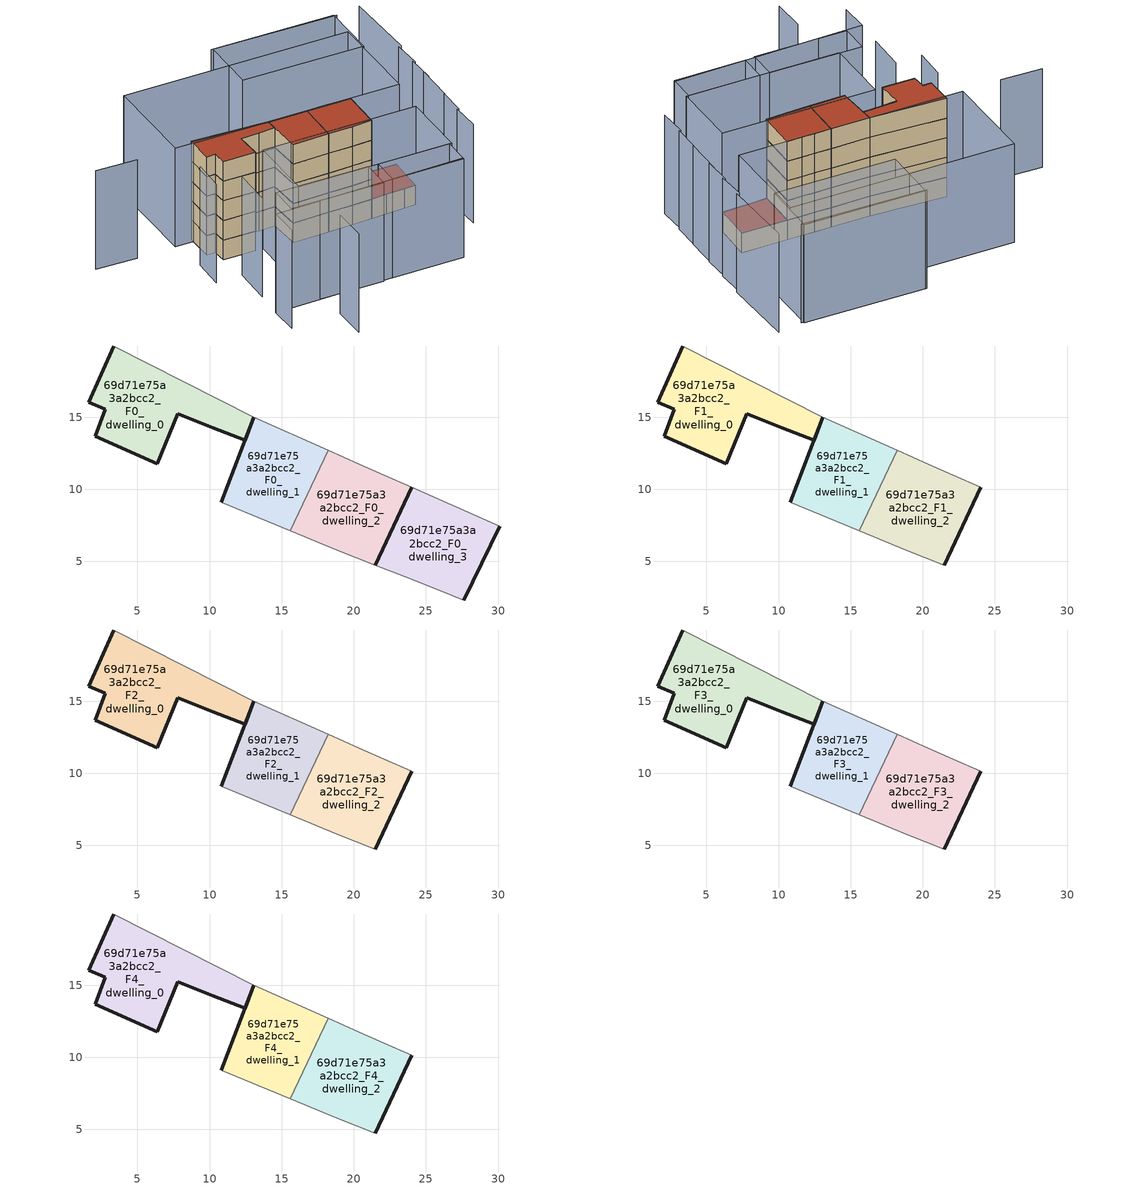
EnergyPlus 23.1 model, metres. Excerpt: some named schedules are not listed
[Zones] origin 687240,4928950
69d71e75a3a2bcc2_F0_dwelling_0
 floor ground (EU_floor_Construction): 12.45,13.39 13.06,14.98 3.34,19.93 1.61,16.03 2.76,15.55 2.08,13.68 6.35,11.76 7.78,15.24 10.21,14.28 z0
 wall outside (EU_wall_Construction): 13.06,14.98 12.45,13.39 10.21,14.28 7.78,15.24 6.35,11.76 2.08,13.68 2.76,15.55 1.61,16.03 3.34,19.93 z0:3
 wall adiabatic (EU_wall_Construction): 3.34,19.93 13.06,14.98 z0:3
69d71e75a3a2bcc2_F0_dwelling_1
 floor ground (EU_floor_Construction): 15.61,7.12 18.21,12.7 13.06,14.98 10.82,9.11 z0
 wall outside (EU_wall_Construction): 10.82,9.11 13.06,14.98 z0:3
 wall adiabatic (EU_wall_Construction): 13.06,14.98 18.21,12.7 / 15.61,7.12 10.82,9.11 z0:3
 wall to 69d71e75a3a2bcc2_F0_dwelling_2 (EU_wall_Construction): 18.21,12.7 15.61,7.12 z0:3
69d71e75a3a2bcc2_F0_dwelling_2
 floor ground (EU_floor_Construction): 21.49,4.73 24.01,10.13 22.12,10.96 20.37,11.75 18.21,12.7 15.61,7.12 18.86,5.76 z0
 wall outside (EU_wall_Construction): 24.01,10.13 21.49,4.73 z0:3
 wall adiabatic (EU_wall_Construction): 21.49,4.73 18.86,5.76 15.61,7.12 / 18.21,12.7 20.37,11.75 22.12,10.96 24.01,10.13 z0:3
69d71e75a3a2bcc2_F0_dwelling_3
 floor ground (EU_floor_Construction): 27.62,2.33 30.12,7.42 24.01,10.13 21.49,4.73 23.55,3.92 26.08,2.92 z0
 wall outside (EU_wall_Construction): 30.12,7.42 27.62,2.33 / 21.49,4.73 24.01,10.13 z0:3
 wall adiabatic (EU_wall_Construction): 24.01,10.13 30.12,7.42 / 27.62,2.33 26.08,2.92 23.55,3.92 21.49,4.73 z0:3
 roof outside (EU_roof_Construction): 30.12,7.42 27.62,2.33 26.08,2.92 23.55,3.92 21.49,4.73 24.01,10.13 z3
69d71e75a3a2bcc2_F1_dwelling_0
 floor to 69d71e75a3a2bcc2_F0_dwelling_0 (EU_floor_Construction): 12.45,13.39 13.06,14.98 3.34,19.93 1.61,16.03 2.76,15.55 2.08,13.68 6.35,11.76 7.78,15.24 10.21,14.28 z3
 wall outside (EU_wall_Construction): 13.06,14.98 12.45,13.39 10.21,14.28 7.78,15.24 6.35,11.76 2.08,13.68 2.76,15.55 1.61,16.03 3.34,19.93 z3:6
 wall adiabatic (EU_wall_Construction): 3.34,19.93 13.06,14.98 z3:6
69d71e75a3a2bcc2_F1_dwelling_1
 floor to 69d71e75a3a2bcc2_F0_dwelling_1 (EU_floor_Construction): 15.61,7.12 18.21,12.7 13.06,14.98 10.82,9.11 z3
 wall outside (EU_wall_Construction): 10.82,9.11 13.06,14.98 z3:6
 wall adiabatic (EU_wall_Construction): 13.06,14.98 18.21,12.7 / 15.61,7.12 10.82,9.11 z3:6
 wall to 69d71e75a3a2bcc2_F1_dwelling_2 (EU_wall_Construction): 18.21,12.7 15.61,7.12 z3:6
69d71e75a3a2bcc2_F1_dwelling_2
 floor to 69d71e75a3a2bcc2_F0_dwelling_2 (EU_floor_Construction): 21.49,4.73 24.01,10.13 22.12,10.96 20.37,11.75 18.21,12.7 15.61,7.12 18.86,5.76 z3
 wall outside (EU_wall_Construction): 24.01,10.13 21.49,4.73 z3:6
 wall adiabatic (EU_wall_Construction): 21.49,4.73 18.86,5.76 15.61,7.12 / 18.21,12.7 20.37,11.75 22.12,10.96 24.01,10.13 z3:6
69d71e75a3a2bcc2_F2_dwelling_0
 floor to 69d71e75a3a2bcc2_F1_dwelling_0 (EU_floor_Construction): 12.45,13.39 13.06,14.98 3.34,19.93 1.61,16.03 2.76,15.55 2.08,13.68 6.35,11.76 7.78,15.24 10.21,14.28 z6
 wall outside (EU_wall_Construction): 13.06,14.98 12.45,13.39 10.21,14.28 7.78,15.24 6.35,11.76 2.08,13.68 2.76,15.55 1.61,16.03 3.34,19.93 z6:9
 wall adiabatic (EU_wall_Construction): 3.34,19.93 13.06,14.98 z6:9
69d71e75a3a2bcc2_F2_dwelling_1
 floor to 69d71e75a3a2bcc2_F1_dwelling_1 (EU_floor_Construction): 15.61,7.12 18.21,12.7 13.06,14.98 10.82,9.11 z6
 wall outside (EU_wall_Construction): 10.82,9.11 13.06,14.98 z6:9
 wall adiabatic (EU_wall_Construction): 13.06,14.98 18.21,12.7 / 15.61,7.12 10.82,9.11 z6:9
 wall to 69d71e75a3a2bcc2_F2_dwelling_2 (EU_wall_Construction): 18.21,12.7 15.61,7.12 z6:9
69d71e75a3a2bcc2_F2_dwelling_2
 floor to 69d71e75a3a2bcc2_F1_dwelling_2 (EU_floor_Construction): 21.49,4.73 24.01,10.13 22.12,10.96 20.37,11.75 18.21,12.7 15.61,7.12 18.86,5.76 z6
 wall outside (EU_wall_Construction): 24.01,10.13 21.49,4.73 z6:9
 wall adiabatic (EU_wall_Construction): 21.49,4.73 18.86,5.76 15.61,7.12 / 18.21,12.7 20.37,11.75 22.12,10.96 24.01,10.13 z6:9
69d71e75a3a2bcc2_F3_dwelling_0
 floor to 69d71e75a3a2bcc2_F2_dwelling_0 (EU_floor_Construction): 12.45,13.39 13.06,14.98 3.34,19.93 1.61,16.03 2.76,15.55 2.08,13.68 6.35,11.76 7.78,15.24 10.21,14.28 z9
 wall outside (EU_wall_Construction): 13.06,14.98 12.45,13.39 10.21,14.28 7.78,15.24 6.35,11.76 2.08,13.68 2.76,15.55 1.61,16.03 3.34,19.93 z9:12
 wall adiabatic (EU_wall_Construction): 3.34,19.93 13.06,14.98 z9:12
69d71e75a3a2bcc2_F3_dwelling_1
 floor to 69d71e75a3a2bcc2_F2_dwelling_1 (EU_floor_Construction): 15.61,7.12 18.21,12.7 13.06,14.98 10.82,9.11 z9
 wall outside (EU_wall_Construction): 10.82,9.11 13.06,14.98 z9:12
 wall adiabatic (EU_wall_Construction): 13.06,14.98 18.21,12.7 / 15.61,7.12 10.82,9.11 z9:12
 wall to 69d71e75a3a2bcc2_F3_dwelling_2 (EU_wall_Construction): 18.21,12.7 15.61,7.12 z9:12
69d71e75a3a2bcc2_F3_dwelling_2
 floor to 69d71e75a3a2bcc2_F2_dwelling_2 (EU_floor_Construction): 21.49,4.73 24.01,10.13 22.12,10.96 20.37,11.75 18.21,12.7 15.61,7.12 18.86,5.76 z9
 wall outside (EU_wall_Construction): 24.01,10.13 21.49,4.73 z9:12
 wall adiabatic (EU_wall_Construction): 21.49,4.73 18.86,5.76 15.61,7.12 / 18.21,12.7 20.37,11.75 22.12,10.96 24.01,10.13 z9:12
69d71e75a3a2bcc2_F4_dwelling_0
 floor to 69d71e75a3a2bcc2_F3_dwelling_0 (EU_floor_Construction): 12.45,13.39 13.06,14.98 3.34,19.93 1.61,16.03 2.76,15.55 2.08,13.68 6.35,11.76 7.78,15.24 10.21,14.28 z12
 wall outside (EU_wall_Construction): 13.06,14.98 12.45,13.39 10.21,14.28 7.78,15.24 6.35,11.76 2.08,13.68 2.76,15.55 1.61,16.03 3.34,19.93 z12:15
 wall adiabatic (EU_wall_Construction): 3.34,19.93 13.06,14.98 z12:15
 roof outside (EU_roof_Construction): 13.06,14.98 12.45,13.39 10.21,14.28 7.78,15.24 6.35,11.76 2.08,13.68 2.76,15.55 1.61,16.03 3.34,19.93 z15
69d71e75a3a2bcc2_F4_dwelling_1
 floor to 69d71e75a3a2bcc2_F3_dwelling_1 (EU_floor_Construction): 15.61,7.12 18.21,12.7 13.06,14.98 10.82,9.11 z12
 wall outside (EU_wall_Construction): 10.82,9.11 13.06,14.98 z12:15
 wall adiabatic (EU_wall_Construction): 13.06,14.98 18.21,12.7 / 15.61,7.12 10.82,9.11 z12:15
 wall to 69d71e75a3a2bcc2_F4_dwelling_2 (EU_wall_Construction): 18.21,12.7 15.61,7.12 z12:15
 roof outside (EU_roof_Construction): 18.21,12.7 15.61,7.12 10.82,9.11 13.06,14.98 z15
69d71e75a3a2bcc2_F4_dwelling_2
 floor to 69d71e75a3a2bcc2_F3_dwelling_2 (EU_floor_Construction): 21.49,4.73 24.01,10.13 22.12,10.96 20.37,11.75 18.21,12.7 15.61,7.12 18.86,5.76 z12
 wall outside (EU_wall_Construction): 24.01,10.13 21.49,4.73 z12:15
 wall adiabatic (EU_wall_Construction): 21.49,4.73 18.86,5.76 15.61,7.12 / 18.21,12.7 20.37,11.75 22.12,10.96 24.01,10.13 z12:15
 roof outside (EU_roof_Construction): 22.12,10.96 24.01,10.13 21.49,4.73 18.86,5.76 15.61,7.12 18.21,12.7 20.37,11.75 z15
shading: -0.68,-10.53 1.25,-5.99 / 28.79,-6.12 30.37,-2.3 / -5.3,-3.25 -3.61,0.72 / -3.61,0.72 21.6,-9.97 / 30.57,-2.38 32.23,1.3 / 32.28,1.21 34.72,6.58 / 34.31,5.43 35.84,9.28 / 35.98,8.92 37.45,12.78 / 37.77,12.66 41.91,22.74 / -0.7,15.26 -2.7,11.07 / -4.37,22.68 -9.7,25.23 / 38.39,23.62 22,31.27 / 0.69,9.51 -1.74,4.36 / 13.83,-2.34 23.27,-6.56 / 23.27,-6.56 21.63,-10.22 / 21.63,-10.22 12.19,-5.99 / 12.19,-5.99 13.83,-2.34 / 0.36,3.83 12.55,-1.7 / 12.55,-1.7 10.77,-5.63 / 10.77,-5.63 -1.42,-0.1 / -1.42,-0.1 0.36,3.83 / 23.58,-6.7 3.3,2.38 / 3.3,2.38 7.35,11.41 / 7.35,11.41 27.62,2.33 / 27.62,2.33 23.58,-6.7 / 0.73,20.48 6.48,33.37 / 6.48,33.37 36.18,20.13 / 36.18,20.13 30.43,7.24 / 30.43,7.24 0.73,20.48 / 18.8,23.59 22.29,31.24 / 22.29,31.24 38.22,23.96 / 38.22,23.96 34.73,16.32 / 34.73,16.32 18.8,23.59 z0:15
[Building]
EU S2 Campaign: North Axis=0; Terrain=City; Solar Distribution=FullExterior
[Site:Location]
Bologna: Latitude=44.5; Longitude=11.25; Time Zone=1; Elevation=37
[SizingPeriod:WeatherFileDays]
AnnualSizingPeriod: Begin Month=1; Begin Day of Month=1; End Month=12; End Day of Month=31; Day of Week for Start Day=Monday; Use Weather File Daylight Saving Period=No; Use Weather File Rain and Snow Indicators=No
[MATERIAL]
EU_InternalMass_Material: Roughness=MediumRough; Thickness=0.1; Conductivity=1; Density=1800; Specific Heat=900; Thermal Absorptance=0.9; Solar Absorptance=0.7; Visible Absorptance=0.7
[MATERIAL:NOMASS] Roughness=MediumRough; Thermal Absorptance=0.9; Solar Absorptance=0.7; Visible Absorptance=0.7
Name | Thermal Resistance
EU_wall_NoMass | 0.905828
EU_roof_NoMass | 0.37593
EU_floor_NoMass | 0.67114
[CONSTRUCTION]
EU_wall_Construction: EU_wall_NoMass
EU_roof_Construction: EU_roof_NoMass
EU_floor_Construction: EU_floor_NoMass
EU_InternalMass_Construction: EU_InternalMass_Material
[ZONE] Type=1; Multiplier=1; Ceiling Height=autocalculate; Floor Area=autocalculate; Part of Total Floor Area=Yes
Name | Volume
69d71e75a3a2bcc2_F0_dwelling_0; 69d71e75a3a2bcc2_F1_dwelling_0; 69d71e75a3a2bcc2_F2_dwelling_0; 69d71e75a3a2bcc2_F3_dwelling_0; 69d71e75a3a2bcc2_F4_dwelling_0 | 130.299
69d71e75a3a2bcc2_F0_dwelling_1 | 100.879
69d71e75a3a2bcc2_F1_dwelling_1; 69d71e75a3a2bcc2_F2_dwelling_1; 69d71e75a3a2bcc2_F3_dwelling_1; 69d71e75a3a2bcc2_F4_dwelling_1 | 100.878
69d71e75a3a2bcc2_F0_dwelling_2 | 115.6
69d71e75a3a2bcc2_F1_dwelling_2; 69d71e75a3a2bcc2_F2_dwelling_2; 69d71e75a3a2bcc2_F3_dwelling_2; 69d71e75a3a2bcc2_F4_dwelling_2 | 115.599
69d71e75a3a2bcc2_F0_dwelling_3 | 115.596
[INTERNALMASS] Construction=EU_InternalMass_Construction
Name | Zone or ZoneList | Surface Area
69d71e75a3a2bcc2_F0_dwelling_0_EU_InternalMass | 69d71e75a3a2bcc2_F0_dwelling_0 | 43.4303
69d71e75a3a2bcc2_F0_dwelling_1_EU_InternalMass | 69d71e75a3a2bcc2_F0_dwelling_1 | 33.6366
69d71e75a3a2bcc2_F0_dwelling_2_EU_InternalMass | 69d71e75a3a2bcc2_F0_dwelling_2 | 38.5332
69d71e75a3a2bcc2_F0_dwelling_3_EU_InternalMass | 69d71e75a3a2bcc2_F0_dwelling_3 | 38.5318
69d71e75a3a2bcc2_F1_dwelling_0_EU_InternalMass | 69d71e75a3a2bcc2_F1_dwelling_0 | 51.3785
69d71e75a3a2bcc2_F1_dwelling_1_EU_InternalMass | 69d71e75a3a2bcc2_F1_dwelling_1 | 51.3735
69d71e75a3a2bcc2_F1_dwelling_2_EU_InternalMass | 69d71e75a3a2bcc2_F1_dwelling_2 | 51.3777
69d71e75a3a2bcc2_F2_dwelling_0_EU_InternalMass | 69d71e75a3a2bcc2_F2_dwelling_0 | 51.3785
69d71e75a3a2bcc2_F2_dwelling_1_EU_InternalMass | 69d71e75a3a2bcc2_F2_dwelling_1 | 51.3735
69d71e75a3a2bcc2_F2_dwelling_2_EU_InternalMass | 69d71e75a3a2bcc2_F2_dwelling_2 | 51.3777
69d71e75a3a2bcc2_F3_dwelling_0_EU_InternalMass | 69d71e75a3a2bcc2_F3_dwelling_0 | 51.3785
69d71e75a3a2bcc2_F3_dwelling_1_EU_InternalMass | 69d71e75a3a2bcc2_F3_dwelling_1 | 51.3735
69d71e75a3a2bcc2_F3_dwelling_2_EU_InternalMass | 69d71e75a3a2bcc2_F3_dwelling_2 | 51.3777
69d71e75a3a2bcc2_F4_dwelling_0_EU_InternalMass | 69d71e75a3a2bcc2_F4_dwelling_0 | 51.3785
69d71e75a3a2bcc2_F4_dwelling_1_EU_InternalMass | 69d71e75a3a2bcc2_F4_dwelling_1 | 51.3735
69d71e75a3a2bcc2_F4_dwelling_2_EU_InternalMass | 69d71e75a3a2bcc2_F4_dwelling_2 | 51.3777
[OTHEREQUIPMENT] Fuel Type=Electricity; Design Level Calculation Method=Watts/Area; Power per Zone Floor Area=1; Fraction Latent=0; Fraction Radiant=0; Fraction Lost=0; Carbon Dioxide Generation Rate=0; EndUse Subcategory=EU_Step8_InternalGains
Name | Zone or ZoneList or Space or SpaceList | Schedule
EU_Step8_InternalGain_69d71e75a3a2bcc2_F0_dwelling_0_f000 | 69d71e75a3a2bcc2_F0_dwelling_0 | EU_Step8_GainSchedule_69d71e75a3a2bcc2_F0_dwelling_0_f000
EU_Step8_InternalGain_69d71e75a3a2bcc2_F0_dwelling_1_f000 | 69d71e75a3a2bcc2_F0_dwelling_1 | EU_Step8_GainSchedule_69d71e75a3a2bcc2_F0_dwelling_1_f000
EU_Step8_InternalGain_69d71e75a3a2bcc2_F0_dwelling_2_f000 | 69d71e75a3a2bcc2_F0_dwelling_2 | EU_Step8_GainSchedule_69d71e75a3a2bcc2_F0_dwelling_2_f000
EU_Step8_InternalGain_69d71e75a3a2bcc2_F0_dwelling_3_f000 | 69d71e75a3a2bcc2_F0_dwelling_3 | EU_Step8_GainSchedule_69d71e75a3a2bcc2_F0_dwelling_3_f000
EU_Step8_InternalGain_69d71e75a3a2bcc2_F1_dwelling_0_f000 | 69d71e75a3a2bcc2_F1_dwelling_0 | EU_Step8_GainSchedule_69d71e75a3a2bcc2_F1_dwelling_0_f000
EU_Step8_InternalGain_69d71e75a3a2bcc2_F1_dwelling_1_f000 | 69d71e75a3a2bcc2_F1_dwelling_1 | EU_Step8_GainSchedule_69d71e75a3a2bcc2_F1_dwelling_1_f000
EU_Step8_InternalGain_69d71e75a3a2bcc2_F1_dwelling_2_f000 | 69d71e75a3a2bcc2_F1_dwelling_2 | EU_Step8_GainSchedule_69d71e75a3a2bcc2_F1_dwelling_2_f000
EU_Step8_InternalGain_69d71e75a3a2bcc2_F2_dwelling_0_f000 | 69d71e75a3a2bcc2_F2_dwelling_0 | EU_Step8_GainSchedule_69d71e75a3a2bcc2_F2_dwelling_0_f000
EU_Step8_InternalGain_69d71e75a3a2bcc2_F2_dwelling_1_f000 | 69d71e75a3a2bcc2_F2_dwelling_1 | EU_Step8_GainSchedule_69d71e75a3a2bcc2_F2_dwelling_1_f000
EU_Step8_InternalGain_69d71e75a3a2bcc2_F2_dwelling_2_f000 | 69d71e75a3a2bcc2_F2_dwelling_2 | EU_Step8_GainSchedule_69d71e75a3a2bcc2_F2_dwelling_2_f000
EU_Step8_InternalGain_69d71e75a3a2bcc2_F3_dwelling_0_f000 | 69d71e75a3a2bcc2_F3_dwelling_0 | EU_Step8_GainSchedule_69d71e75a3a2bcc2_F3_dwelling_0_f000
EU_Step8_InternalGain_69d71e75a3a2bcc2_F3_dwelling_1_f000 | 69d71e75a3a2bcc2_F3_dwelling_1 | EU_Step8_GainSchedule_69d71e75a3a2bcc2_F3_dwelling_1_f000
EU_Step8_InternalGain_69d71e75a3a2bcc2_F3_dwelling_2_f000 | 69d71e75a3a2bcc2_F3_dwelling_2 | EU_Step8_GainSchedule_69d71e75a3a2bcc2_F3_dwelling_2_f000
EU_Step8_InternalGain_69d71e75a3a2bcc2_F4_dwelling_0_f000 | 69d71e75a3a2bcc2_F4_dwelling_0 | EU_Step8_GainSchedule_69d71e75a3a2bcc2_F4_dwelling_0_f000
EU_Step8_InternalGain_69d71e75a3a2bcc2_F4_dwelling_1_f000 | 69d71e75a3a2bcc2_F4_dwelling_1 | EU_Step8_GainSchedule_69d71e75a3a2bcc2_F4_dwelling_1_f000
EU_Step8_InternalGain_69d71e75a3a2bcc2_F4_dwelling_2_f000 | 69d71e75a3a2bcc2_F4_dwelling_2 | EU_Step8_GainSchedule_69d71e75a3a2bcc2_F4_dwelling_2_f000
[ZONEVENTILATION:DESIGNFLOWRATE] Schedule=EU_AlwaysOn; Design Flow Rate Calculation Method=AirChanges/Hour; Air Changes per Hour=0.73129; Ventilation Type=Natural; Fan Pressure Rise=0; Fan Total Efficiency=1; Constant Term Coefficient=1; Temperature Term Coefficient=0; Velocity Term Coefficient=0; Velocity Squared Term Coefficient=0; Minimum Indoor Temperature=-100; Maximum Indoor Temperature=100; Delta Temperature=-100; Minimum Outdoor Temperature=-100; Maximum Outdoor Temperature=100; Maximum Wind Speed=40
Name | Zone or ZoneList or Space or SpaceList
EU_ConstantAir_69d71e75a3a2bcc2_F0_dwelling_0 | 69d71e75a3a2bcc2_F0_dwelling_0
EU_ConstantAir_69d71e75a3a2bcc2_F0_dwelling_1 | 69d71e75a3a2bcc2_F0_dwelling_1
EU_ConstantAir_69d71e75a3a2bcc2_F0_dwelling_2 | 69d71e75a3a2bcc2_F0_dwelling_2
EU_ConstantAir_69d71e75a3a2bcc2_F0_dwelling_3 | 69d71e75a3a2bcc2_F0_dwelling_3
EU_ConstantAir_69d71e75a3a2bcc2_F1_dwelling_0 | 69d71e75a3a2bcc2_F1_dwelling_0
EU_ConstantAir_69d71e75a3a2bcc2_F1_dwelling_1 | 69d71e75a3a2bcc2_F1_dwelling_1
EU_ConstantAir_69d71e75a3a2bcc2_F1_dwelling_2 | 69d71e75a3a2bcc2_F1_dwelling_2
EU_ConstantAir_69d71e75a3a2bcc2_F2_dwelling_0 | 69d71e75a3a2bcc2_F2_dwelling_0
EU_ConstantAir_69d71e75a3a2bcc2_F2_dwelling_1 | 69d71e75a3a2bcc2_F2_dwelling_1
EU_ConstantAir_69d71e75a3a2bcc2_F2_dwelling_2 | 69d71e75a3a2bcc2_F2_dwelling_2
EU_ConstantAir_69d71e75a3a2bcc2_F3_dwelling_0 | 69d71e75a3a2bcc2_F3_dwelling_0
EU_ConstantAir_69d71e75a3a2bcc2_F3_dwelling_1 | 69d71e75a3a2bcc2_F3_dwelling_1
EU_ConstantAir_69d71e75a3a2bcc2_F3_dwelling_2 | 69d71e75a3a2bcc2_F3_dwelling_2
EU_ConstantAir_69d71e75a3a2bcc2_F4_dwelling_0 | 69d71e75a3a2bcc2_F4_dwelling_0
EU_ConstantAir_69d71e75a3a2bcc2_F4_dwelling_1 | 69d71e75a3a2bcc2_F4_dwelling_1
EU_ConstantAir_69d71e75a3a2bcc2_F4_dwelling_2 | 69d71e75a3a2bcc2_F4_dwelling_2
[HVACTEMPLATE:THERMOSTAT] Constant Heating Setpoint=20; Constant Cooling Setpoint=50
EU_HeatOnly_69d71e75a3a2bcc2_F0_dwelling_0; EU_HeatOnly_69d71e75a3a2bcc2_F0_dwelling_1; EU_HeatOnly_69d71e75a3a2bcc2_F0_dwelling_2; EU_HeatOnly_69d71e75a3a2bcc2_F0_dwelling_3; EU_HeatOnly_69d71e75a3a2bcc2_F1_dwelling_0; EU_HeatOnly_69d71e75a3a2bcc2_F1_dwelling_1; EU_HeatOnly_69d71e75a3a2bcc2_F1_dwelling_2; EU_HeatOnly_69d71e75a3a2bcc2_F2_dwelling_0; EU_HeatOnly_69d71e75a3a2bcc2_F2_dwelling_1; EU_HeatOnly_69d71e75a3a2bcc2_F2_dwelling_2; EU_HeatOnly_69d71e75a3a2bcc2_F3_dwelling_0; EU_HeatOnly_69d71e75a3a2bcc2_F3_dwelling_1; EU_HeatOnly_69d71e75a3a2bcc2_F3_dwelling_2; EU_HeatOnly_69d71e75a3a2bcc2_F4_dwelling_0; EU_HeatOnly_69d71e75a3a2bcc2_F4_dwelling_1; EU_HeatOnly_69d71e75a3a2bcc2_F4_dwelling_2
[HVACTEMPLATE:ZONE:IDEALLOADSAIRSYSTEM] System Availability Schedule=EU_AlwaysOn; Maximum Heating Supply Air Temperature=50; Minimum Cooling Supply Air Temperature=13; Maximum Heating Supply Air Humidity Ratio=0.0156; Minimum Cooling Supply Air Humidity Ratio=0.0077; Heating Limit=NoLimit; Cooling Limit=NoLimit; Heating Availability Schedule=EU_AlwaysOn; Cooling Availability Schedule=EU_CoolingOff; Dehumidification Control Type=ConstantSensibleHeatRatio; Cooling Sensible Heat Ratio=0.7; Dehumidification Setpoint=60; Humidification Control Type=None; Humidification Setpoint=30; Outdoor Air Method=None; Outdoor Air Flow Rate per Person=0.00944; Outdoor Air Flow Rate per Zone Floor Area=0; Outdoor Air Flow Rate per Zone=0; Demand Controlled Ventilation Type=None; Outdoor Air Economizer Type=NoEconomizer; Heat Recovery Type=None; Sensible Heat Recovery Effectiveness=0.7; Latent Heat Recovery Effectiveness=0.65
Name | Template Thermostat
69d71e75a3a2bcc2_F0_dwelling_0 | EU_HeatOnly_69d71e75a3a2bcc2_F0_dwelling_0
69d71e75a3a2bcc2_F0_dwelling_1 | EU_HeatOnly_69d71e75a3a2bcc2_F0_dwelling_1
69d71e75a3a2bcc2_F0_dwelling_2 | EU_HeatOnly_69d71e75a3a2bcc2_F0_dwelling_2
69d71e75a3a2bcc2_F0_dwelling_3 | EU_HeatOnly_69d71e75a3a2bcc2_F0_dwelling_3
